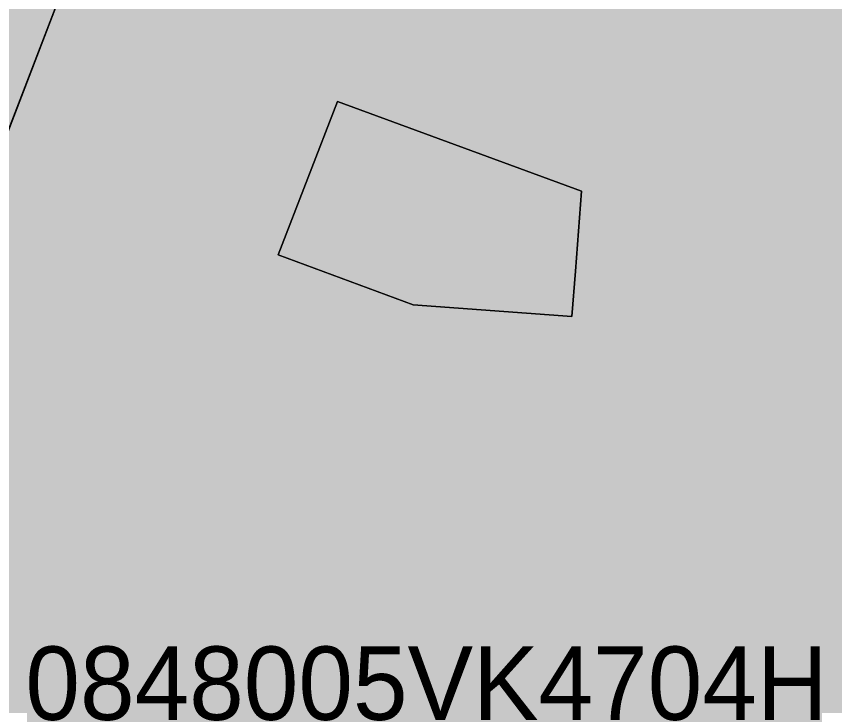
# Model space of a CAD drawing. Header units: metres. Extents: x -6 to 1255, y -2 to 532.
# Drawn here: x 1076.06 to 1087.21, y 88.14 to 97.53 of the extents above; entities that cross this region are included whole.
import ezdxf

# ---------------------------------------------------------------- set-up
doc = ezdxf.new("R2010")
doc.units = ezdxf.units.M
doc.header["$MEASUREMENT"] = 0
for name, color, linetype, lineweight, true_color in [('TPX_BUILDINGS', 7, 'CONTINUOUS', 0, 0x000000), ('TPX_BUILDINGS_HATCH', 7, 'CONTINUOUS', 0, 0xf0f0f0), ('TPX_BUILDINGS_SHADOWS_HATCH', 7, 'CONTINUOUS', 0, 0x000000), ('TPX_BUILDINGS_SHADOWS_OUTLINES', 7, 'CONTINUOUS', 0, 0x000000), ('TPX_CADASTRES', 7, 'CONTINUOUS', 0, 0x646464), ('TPX_CADASTRES_TEXT', 7, 'CONTINUOUS', 0, 0x000000)]:
    doc.layers.add(name, color=color, linetype=linetype, lineweight=lineweight, true_color=true_color)

msp = doc.modelspace()

# ---------------------------------------------------------------- hatches: boundary and pattern name
at = {"layer": 'TPX_BUILDINGS_HATCH'}
h = msp.add_hatch(color=256, dxfattribs=at)
h.paths.add_polyline_path([(1045.967, 93.302), (1044.047, 88.202), (1044.27, 88.116), (1044.05, 87.515), (1044.32, 86.915), (1047.18, 85.835), (1047.78, 86.105), (1048, 86.685), (1053.014, 84.785), (1052.76, 84.075), (1053.48, 83.805), (1054.5, 83.005), (1055.62, 82.375), (1056.16, 82.145), (1056.83, 81.925), (1058.09, 81.665), (1059.31, 81.605), (1060.03, 81.335), (1060.29, 82.027), (1065.327, 80.118), (1065.1, 79.505), (1065.37, 78.905), (1068.22, 77.815), (1068.83, 78.085), (1069.06, 78.695), (1069.307, 78.601), (1070.028, 80.481), (1071.387, 84.021), (1072.52, 87), (1072.627, 87.281), (1072.859, 87.885), (1073.707, 90.091), (1073.758, 90.225), (1073.926, 90.662), (1073.987, 90.821), (1075.047, 93.621), (1070.87, 95.225), (1071.71, 97.415), (1075.885, 95.807), (1076.635, 97.762), (1076.785, 98.152), (1077.065, 98.882), (1078.047, 101.441), (1078.397, 102.361), (1078.897, 103.681), (1079.03, 104.03), (1080.027, 106.631), (1080.12, 106.875), (1079.85, 107.485), (1077.2, 108.495), (1076.59, 108.225), (1076.76, 108.665), (1072.98, 110.105), (1072.736, 109.446), (1061.98, 113.596), (1062.22, 114.215), (1058.34, 115.715), (1058.16, 115.275), (1057.89, 115.885), (1055.34, 116.865), (1054.74, 116.605), (1054.667, 116.422), (1053.118, 112.306), (1053.067, 112.172), (1051.397, 107.712), (1050.568, 105.525), (1054.67, 103.945), (1053.83, 101.765), (1049.742, 103.324), (1049.677, 103.152), (1048.397, 99.752), (1047.487, 97.342), (1047.277, 96.762), (1046.157, 93.802), (1045.967, 93.302)])
h.paths.add_polyline_path([(1059.44, 98.735), (1061.63, 104.455), (1062.53, 104.105), (1062.31, 103.535), (1062.33, 103.075), (1062.39, 102.905), (1062.54, 102.665), (1062.9, 102.385), (1064.68, 101.695), (1065.22, 101.765), (1065.51, 101.945), (1065.75, 102.305), (1065.94, 102.795), (1066.8, 102.475), (1064.6, 96.755), (1059.44, 98.735)], flags=16)
h = msp.add_hatch(color=256, dxfattribs=at)
h.paths.add_polyline_path([(1070.028, 80.481), (1069.307, 78.601), (1069.853, 78.394), (1072.587, 77.411), (1072.737, 77.281), (1072.787, 77.141), (1072.787, 76.991), (1072.677, 76.541), (1072.707, 76.261), (1072.897, 76.111), (1073.437, 75.911), (1079.957, 73.561), (1080.097, 73.541), (1080.317, 73.631), (1080.417, 73.741), (1080.627, 74.151), (1080.727, 74.271), (1080.947, 74.361), (1081.249, 74.289), (1084.385, 73.15), (1084.437, 73.131), (1084.797, 72.981), (1085.047, 72.801), (1085.256, 72.571), (1085.936, 71.621), (1086.266, 71.291), (1086.646, 71.021), (1087.076, 70.831), (1087.526, 70.711), (1087.986, 70.671), (1088.226, 70.681), (1088.686, 70.761), (1089.126, 70.921), (1089.716, 71.301), (1090.046, 71.631), (1090.416, 72.221), (1090.576, 72.661), (1090.656, 73.121), (1090.656, 73.591), (1090.576, 74.051), (1090.416, 74.491), (1089.747, 75.561), (1089.627, 75.881), (1089.617, 76.461), (1089.837, 79.901), (1089.897, 80.101), (1089.987, 80.201), (1090.467, 80.471), (1090.597, 80.781), (1091.047, 88.041), (1090.967, 88.361), (1090.577, 88.641), (1090.447, 88.831), (1090.397, 89.011), (1090.587, 92.151), (1090.627, 92.771), (1090.677, 93.511), (1090.917, 97.461), (1091.117, 100.551), (1091.127, 100.721), (1091.577, 101.651), (1090.897, 102.821), (1089.907, 102.931), (1089.667, 103.021), (1086.787, 104.101), (1080.584, 106.414), (1080.027, 106.631), (1079.03, 104.03), (1078.897, 103.681), (1078.397, 102.361), (1078.047, 101.441), (1077.065, 98.882), (1076.785, 98.152), (1076.635, 97.762), (1075.885, 95.807), (1075.837, 95.681), (1075.047, 93.621), (1073.987, 90.821), (1073.926, 90.662), (1073.758, 90.225), (1073.707, 90.091), (1072.859, 87.885), (1072.627, 87.281), (1072.52, 87), (1071.387, 84.021), (1070.028, 80.481)])
h.paths.add_polyline_path([(1079.627, 94.281), (1080.437, 96.371), (1083.757, 95.151), (1083.677, 94.061), (1083.627, 93.441), (1081.467, 93.601), (1079.627, 94.281)], flags=16)
at = {"layer": 'TPX_BUILDINGS_SHADOWS_HATCH'}
msp.add_hatch(color=256, dxfattribs=at).paths.add_polyline_path([(1080.437, 96.371), (1079.627, 94.281), (1081.467, 93.601), (1083.627, 93.441), (1083.677, 94.061), (1083.757, 95.151), (1080.437, 96.371)])

# ---------------------------------------------------------------- linework, layer by layer
at = {"layer": 'TPX_BUILDINGS', "elevation": 0.042}
for points in [[(1075.885, 95.807), (1076.635, 97.762), (1076.785, 98.152), (1077.065, 98.882), (1078.047, 101.441), (1078.397, 102.361), (1078.897, 103.681), (1079.03, 104.03), (1080.027, 106.631), (1080.12, 106.875), (1079.85, 107.485), (1077.2, 108.495), (1076.59, 108.225), (1076.76, 108.665), (1072.98, 110.105)], [(1089.667, 103.021), (1086.787, 104.101), (1080.584, 106.414), (1080.027, 106.631), (1079.03, 104.03), (1078.897, 103.681), (1078.397, 102.361), (1078.047, 101.441), (1077.065, 98.882), (1076.785, 98.152), (1076.635, 97.762), (1075.885, 95.807)]]:
    msp.add_lwpolyline(points, dxfattribs=at)
msp.add_lwpolyline([(1079.627, 94.281), (1080.437, 96.371), (1083.757, 95.151), (1083.677, 94.061), (1083.627, 93.441), (1081.467, 93.601)], close=True, dxfattribs=at)
at = {"layer": 'TPX_BUILDINGS_SHADOWS_OUTLINES', "elevation": 0.039}
msp.add_lwpolyline([(1080.437, 96.371), (1079.627, 94.281), (1081.467, 93.601), (1083.627, 93.441), (1083.677, 94.061), (1083.757, 95.151)], close=True, dxfattribs=at)
at = {"layer": 'TPX_CADASTRES', "elevation": 0.024}
for points in [[(1072.627, 87.282), (1073.707, 90.092), (1073.987, 90.822), (1075.047, 93.622), (1075.837, 95.682), (1078.047, 101.442), (1078.397, 102.362), (1078.897, 103.682), (1080.027, 106.632), (1074.847, 108.632), (1058.857, 114.802), (1054.667, 116.422), (1053.067, 112.172), (1051.397, 107.712), (1050.517, 105.392), (1049.677, 103.152), (1048.397, 99.752), (1047.487, 97.342), (1047.277, 96.762), (1046.157, 93.802), (1045.967, 93.302), (1044.047, 88.202), (1047.877, 86.732)], [(1090.307, 87.522), (1090.367, 88.482), (1090.397, 89.012), (1090.587, 92.152), (1090.627, 92.772), (1090.677, 93.512), (1090.917, 97.462), (1091.117, 100.552), (1091.127, 100.722), (1091.187, 101.722), (1091.187, 101.972), (1091.157, 102.192), (1091.077, 102.352), (1090.917, 102.532), (1090.627, 102.672), (1089.907, 102.932), (1089.667, 103.022), (1086.787, 104.102), (1080.584, 106.415), (1080.027, 106.632), (1078.897, 103.682), (1078.397, 102.362), (1078.047, 101.442), (1075.837, 95.682)]]:
    msp.add_lwpolyline(points, dxfattribs=at)

# ---------------------------------------------------------------- texts
at = {"layer": 'TPX_CADASTRES_TEXT'}
msp.add_text('0848005VK4704H', height=1, dxfattribs=at).set_placement((1076.184, 87.947, 0.024))

doc.saveas('drawing.dxf')
